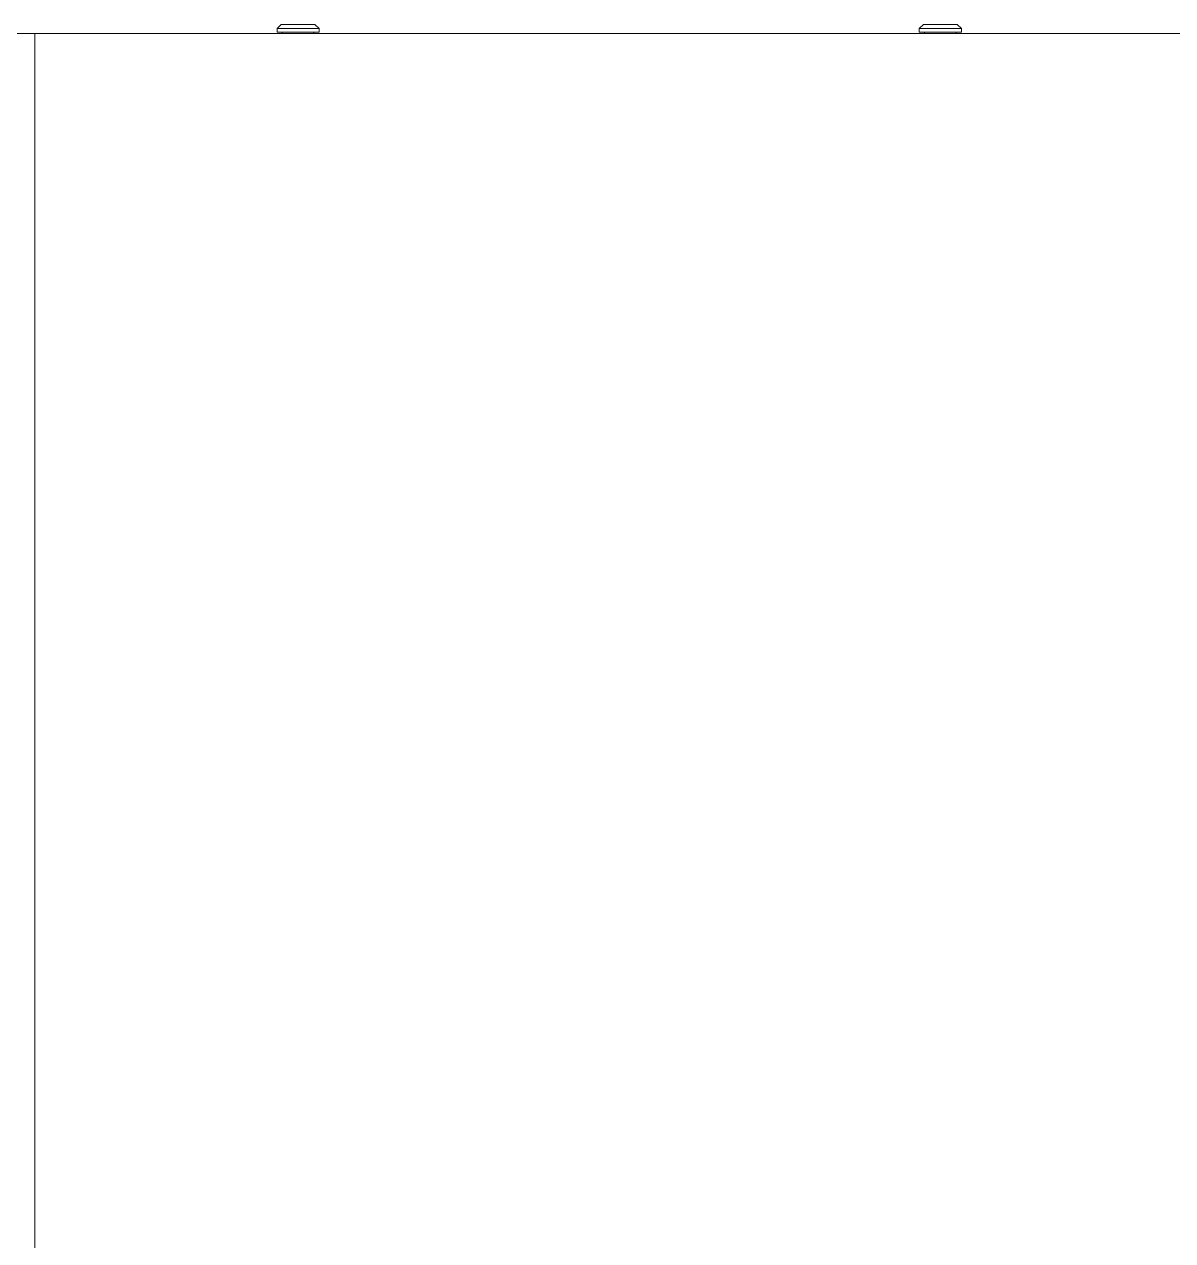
# Model space of a CAD drawing. Extents: x -681219 to -550379, y -242630 to -158199.
# Drawn here: x -672005.9 to -671569.6, y -214085.7 to -213623.5 of the extents above; entities that cross this region are included whole.
import ezdxf

# ---------------------------------------------------------------- set-up
doc = ezdxf.new("R2010")
doc.units = 0
doc.header["$LTSCALE"] = 1000
doc.linetypes.add('DASHED2', pattern=[9.525, 6.35, -3.175])
doc.layers.get('0').update_dxf_attribs({"linetype": 'CONTINUOUS'})
doc.layers.add('future', color=4, linetype='DASHED2', lineweight=0)

# ---------------------------------------------------------------- blocks, each defined once
blk = doc.blocks.new('A$Caddf9ae6')
at = {"color": 0}
for p, q in [((289.31, -3090.97), (289.31, -3534.97)), ((289.81, -3198.97), (289.81, -3182.97)), ((289.81, -3182.97), (291.21, -3182.97)), ((291.21, -3198.97), (291.21, -3182.97)), ((292.81, -3184.57), (291.21, -3182.97)), ((289.31, -3184.97), (289.81, -3184.97)), ((292.81, -3184.57), (292.81, -3197.37)), ((289.31, -3196.97), (289.81, -3196.97)), ((292.81, -3197.37), (291.21, -3198.97)), ((289.81, -3198.97), (291.21, -3198.97)), ((289.31, -3428.97), (289.81, -3428.97)), ((289.81, -3442.97), (289.81, -3426.97)), ((289.81, -3426.97), (291.21, -3426.97)), ((291.21, -3442.97), (291.21, -3426.97)), ((292.81, -3428.57), (291.21, -3426.97)), ((292.81, -3428.57), (292.81, -3441.37)), ((289.31, -3440.97), (289.81, -3440.97)), ((289.81, -3442.97), (291.21, -3442.97)), ((292.81, -3441.37), (291.21, -3442.97)), ((-256.69, -3534.97), (265.31, -3534.97)), ((265.31, -3534.97), (-256.69, -3534.97)), ((289.31, -3534.97), (265.31, -3534.97)), ((265.31, -3534.97), (289.31, -3534.97)), ((289.31, -3534.97), (289.31, -3542.97))]:
    blk.add_line(p, q, dxfattribs=at)

msp = doc.modelspace()

# ---------------------------------------------------------------- block references
at = {"layer": 'future', "xscale": -1, "rotation": 270}
msp.add_blockref('A$Caddf9ae6', (-668466.9156, -213916.3249), dxfattribs=at)

doc.saveas('drawing.dxf')
